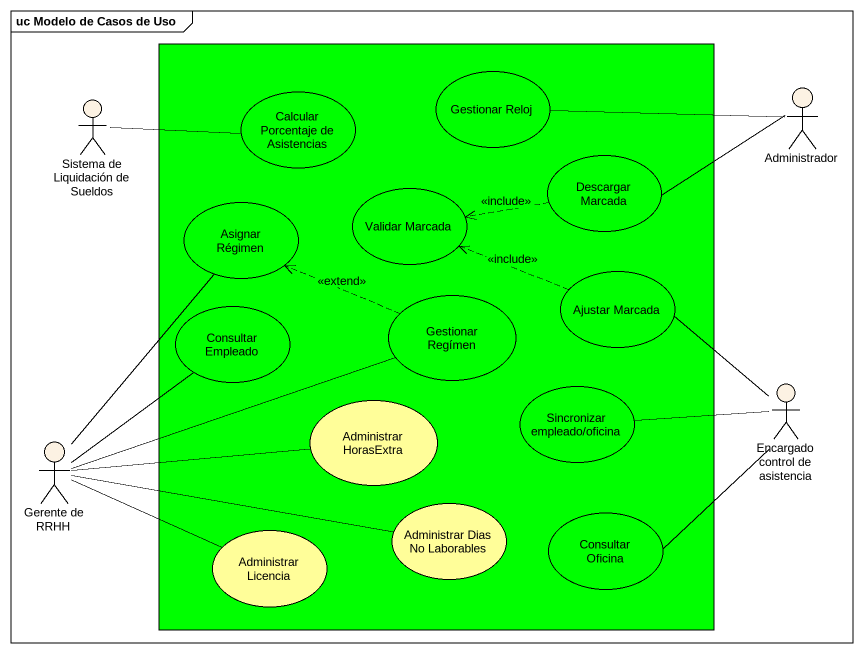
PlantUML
@startuml
mainframe uc Modelo de Casos de Uso
rectangle " " as rectangle1 #00FF00 {
  usecase "Gestionar Reloj" as Gestionar_Reloj #00FF00
  usecase "Calcular Porcentaje de Asistencias" as Calcular_Porcentaje_de #00FF00
  usecase "Validar Marcada" as Validar_Marcada #00FF00
  usecase "Descargar Marcada" as Descargar_Marcada #00FF00
  usecase "Asignar Régimen" as Asignar_Régimen #00FF00
  usecase "Ajustar Marcada" as Ajustar_Marcada #00FF00
  usecase "Consultar Empleado" as Consultar_Empleado #00FF00
  usecase "Gestionar Regímen" as Gestionar_Regímen #00FF00
  usecase "Administrar HorasExtra" as Administrar_HorasExtra #FFFE99
  usecase "Sincronizar empleado/oficina" as Sincronizar_empleado_oficina #00FF00
  usecase "Administrar Licencia" as Administrar_Licencia #FFFE99
  usecase "Administrar Dias No Laborables" as Administrar_Dias_No #FFFE99
  usecase "Consultar Oficina" as Consultar_Oficina #00FF00
}
actor Administrador #FCF2E3
actor "Sistema de Liquidación de Sueldos" as Sistema_de_Liquidación_de #FCF2E3
actor "Encargado control de asistencia" as Encargado_control_de #FCF2E3
actor "Gerente de RRHH" as Gerente_de_RRHH #FCF2E3
Administrador -left- Gestionar_Reloj
Administrador -left- Descargar_Marcada
Sistema_de_Liquidación_de -right- Calcular_Porcentaje_de
Descargar_Marcada .left.> Validar_Marcada : <<include>>
Ajustar_Marcada .left.> Validar_Marcada : <<include>>
Gestionar_Regímen .left.> Asignar_Régimen : <<extend>>
Encargado_control_de -up- Ajustar_Marcada
Encargado_control_de -left- Sincronizar_empleado_oficina
Encargado_control_de -- Consultar_Oficina
Gerente_de_RRHH -up- Asignar_Régimen
Gerente_de_RRHH -up- Consultar_Empleado
Gerente_de_RRHH -right- Gestionar_Regímen
Gerente_de_RRHH -right- Administrar_HorasExtra
Gerente_de_RRHH -right- Administrar_Licencia
Gerente_de_RRHH -right- Administrar_Dias_No
@enduml
